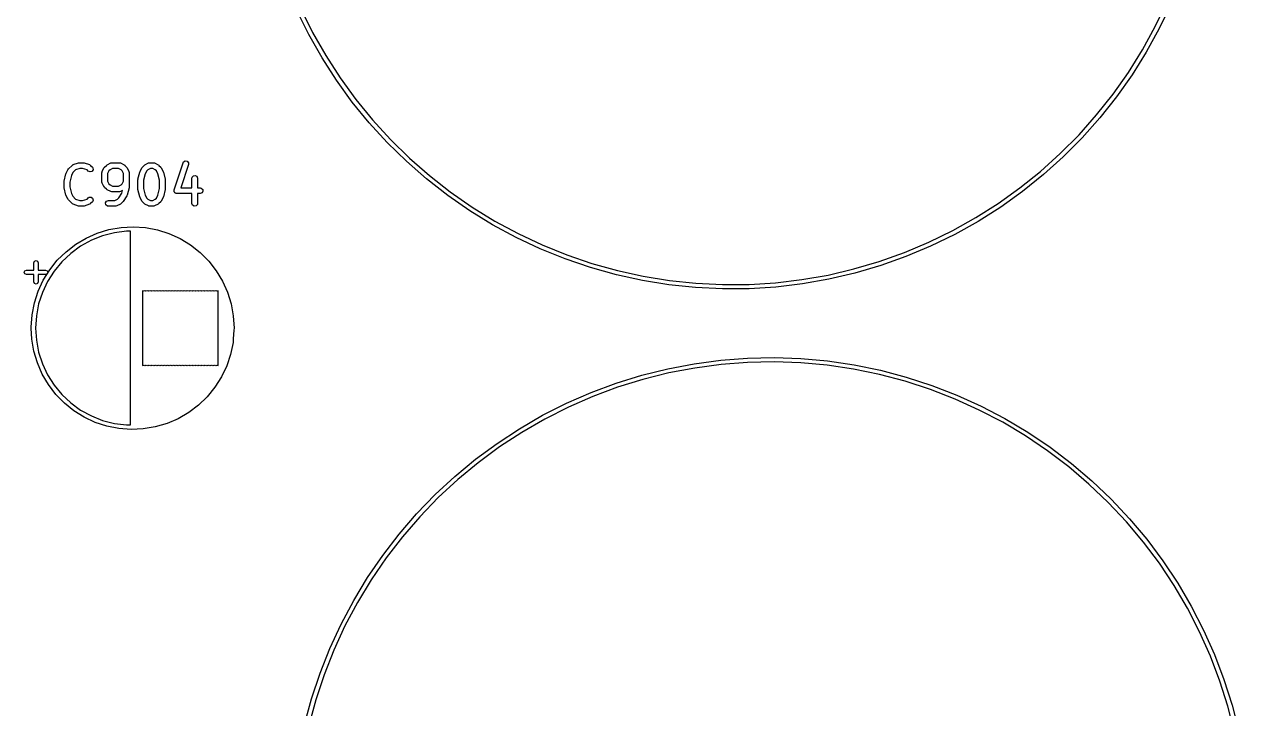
# Model space of a CAD drawing. Extents: x 77.7 to 161.9, y -134 to -51.5.
# Drawn here: x 122.91 to 155.01, y -112.68 to -94.58 of the extents above; entities that cross this region are included whole.
import ezdxf

# ---------------------------------------------------------------- set-up
doc = ezdxf.new("R2010")
doc.units = 0
doc.layers.add('BLACK', color=7, linetype='CONTINUOUS')

msp = doc.modelspace()

# ---------------------------------------------------------------- linework, layer by layer
at = {"layer": 'BLACK', "linetype": 'CONTINUOUS'}
for p, q in [((152.809, -94.6451), (153.113, -94.0122)), ((153.218, -94.059), (152.912, -94.6977)), ((130.431, -94.8547), (130.116, -94.2202)), ((130.221, -94.172), (130.533, -94.8007)), ((152.471, -95.2602), (152.809, -94.6451)), ((152.912, -94.6977), (152.57, -95.3184)), ((130.781, -95.4706), (130.431, -94.8547)), ((130.533, -94.8007), (130.88, -95.4109)), ((152.099, -95.8554), (152.471, -95.2602)), ((152.57, -95.3184), (152.195, -95.9191)), ((131.165, -96.0659), (130.781, -95.4706)), ((130.88, -95.4109), (131.26, -96.0009)), ((151.695, -96.429), (152.099, -95.8554)), ((152.195, -95.9191), (151.787, -96.4979)), ((131.581, -96.639), (131.165, -96.0659)), ((131.26, -96.0009), (131.672, -96.5688)), ((131.672, -96.5688), (132.116, -97.1127)), ((151.259, -96.979), (151.695, -96.429)), ((151.787, -96.4979), (151.347, -97.053)), ((132.029, -97.1879), (131.581, -96.639)), ((132.506, -97.7109), (132.029, -97.1879)), ((132.116, -97.1127), (132.589, -97.631)), ((150.793, -97.5039), (151.259, -96.979)), ((151.347, -97.053), (150.876, -97.5827)), ((150.298, -98.0019), (150.793, -97.5039)), ((150.876, -97.5827), (150.377, -98.0853)), ((133.013, -98.2065), (132.506, -97.7109)), ((132.589, -97.631), (133.091, -98.1221)), ((127.109, -98.247), (127.121, -98.2241)), ((127.121, -98.2241), (127.165, -98.1973)), ((127.165, -98.1973), (127.215, -98.2048)), ((127.215, -98.2048), (127.249, -98.2432)), ((133.545, -98.673), (133.013, -98.2065)), ((133.091, -98.1221), (133.619, -98.5844)), ((149.776, -98.4716), (150.298, -98.0019)), ((150.377, -98.0853), (149.851, -98.5592)), ((123.964, -98.7288), (124.012, -98.5383)), ((124.012, -98.5383), (124.017, -98.5265)), ((124.017, -98.5229), (124.065, -98.4277)), ((124.017, -98.5265), (124.017, -98.5229)), ((124.065, -98.4277), (124.078, -98.4097)), ((124.078, -98.4097), (124.079, -98.4082)), ((124.079, -98.4082), (124.174, -98.313)), ((124.194, -98.5057), (124.155, -98.5827)), ((124.174, -98.313), (124.196, -98.298)), ((124.268, -98.4316), (124.194, -98.5057)), ((124.196, -98.298), (124.2, -98.2976)), ((124.2, -98.2976), (124.204, -98.2948)), ((124.204, -98.2948), (124.346, -98.2472)), ((124.382, -98.3934), (124.268, -98.4316)), ((124.346, -98.2472), (124.369, -98.2439)), ((124.369, -98.2439), (124.37, -98.2434)), ((124.37, -98.2434), (124.465, -98.2434)), ((124.453, -98.3934), (124.382, -98.3934)), ((124.568, -98.4316), (124.453, -98.3934)), ((124.465, -98.2434), (124.487, -98.2473)), ((124.487, -98.2473), (124.489, -98.2472)), ((124.489, -98.2472), (124.632, -98.2948)), ((124.603, -98.4667), (124.568, -98.4316)), ((124.649, -98.4883), (124.603, -98.4667)), ((124.632, -98.2948), (124.655, -98.3073)), ((124.699, -98.4751), (124.649, -98.4883)), ((124.655, -98.3073), (124.657, -98.3111)), ((124.657, -98.3111), (124.661, -98.313)), ((124.661, -98.313), (124.709, -98.3606)), ((124.728, -98.433), (124.699, -98.4751)), ((124.709, -98.3606), (124.724, -98.3819)), ((124.724, -98.3819), (124.728, -98.433)), ((124.962, -98.5089), (124.966, -98.4832)), ((124.962, -98.747), (124.962, -98.5089)), ((124.966, -98.4832), (124.969, -98.4798)), ((124.969, -98.4798), (124.97, -98.4753)), ((124.97, -98.4753), (125.017, -98.3801)), ((125.017, -98.3801), (125.031, -98.3621)), ((125.031, -98.3606), (125.079, -98.313)), ((125.031, -98.3621), (125.031, -98.3606)), ((125.079, -98.313), (125.097, -98.3001)), ((125.097, -98.3001), (125.099, -98.2989)), ((125.099, -98.2989), (125.194, -98.2513)), ((125.146, -98.458), (125.112, -98.5266)), ((125.112, -98.5266), (125.112, -98.7292)), ((125.176, -98.4276), (125.146, -98.458)), ((125.245, -98.3934), (125.176, -98.4276)), ((125.194, -98.2513), (125.219, -98.2439)), ((125.219, -98.2439), (125.223, -98.2449)), ((125.223, -98.2449), (125.227, -98.2434)), ((125.227, -98.2434), (125.418, -98.2434)), ((125.4, -98.3934), (125.245, -98.3934)), ((125.469, -98.4276), (125.4, -98.3934)), ((125.418, -98.2434), (125.443, -98.2479)), ((125.443, -98.2479), (125.447, -98.2508)), ((125.447, -98.2508), (125.451, -98.2513)), ((125.451, -98.2513), (125.547, -98.2989)), ((125.499, -98.458), (125.469, -98.4276)), ((125.533, -98.5266), (125.499, -98.458)), ((125.533, -98.7292), (125.533, -98.5266)), ((125.547, -98.2989), (125.565, -98.3123)), ((125.565, -98.3123), (125.566, -98.313)), ((125.566, -98.313), (125.614, -98.3606)), ((125.614, -98.3606), (125.627, -98.379)), ((125.627, -98.379), (125.628, -98.3801)), ((125.628, -98.3801), (125.675, -98.4753)), ((125.675, -98.4753), (125.683, -98.5003)), ((125.683, -98.5003), (125.682, -98.5046)), ((125.682, -98.5046), (125.683, -98.5089)), ((125.683, -98.5089), (125.683, -98.8898)), ((125.916, -98.6811), (125.964, -98.4907)), ((125.964, -98.4907), (125.969, -98.4788)), ((125.969, -98.4788), (125.97, -98.4753)), ((125.97, -98.4753), (126.017, -98.3801)), ((126.017, -98.3801), (126.031, -98.3621)), ((126.031, -98.3606), (126.079, -98.313)), ((126.031, -98.3621), (126.031, -98.3606)), ((126.108, -98.535), (126.064, -98.7086)), ((126.079, -98.313), (126.097, -98.3001)), ((126.097, -98.3001), (126.099, -98.2989)), ((126.099, -98.2989), (126.194, -98.2513)), ((126.146, -98.458), (126.108, -98.535)), ((126.176, -98.4276), (126.146, -98.458)), ((126.245, -98.3934), (126.176, -98.4276)), ((126.194, -98.2513), (126.219, -98.2439)), ((126.219, -98.2439), (126.223, -98.2449)), ((126.223, -98.2449), (126.227, -98.2434)), ((126.227, -98.2434), (126.323, -98.2434)), ((126.305, -98.3934), (126.245, -98.3934)), ((126.373, -98.4276), (126.305, -98.3934)), ((126.323, -98.2434), (126.348, -98.2479)), ((126.348, -98.2479), (126.352, -98.2508)), ((126.352, -98.2508), (126.356, -98.2513)), ((126.356, -98.2513), (126.451, -98.2989)), ((126.404, -98.458), (126.373, -98.4276)), ((126.442, -98.535), (126.404, -98.458)), ((126.486, -98.7086), (126.442, -98.535)), ((126.451, -98.2989), (126.469, -98.3123)), ((126.469, -98.3123), (126.471, -98.313)), ((126.471, -98.313), (126.518, -98.3606)), ((126.518, -98.3606), (126.531, -98.379)), ((126.531, -98.379), (126.532, -98.3801)), ((126.532, -98.3801), (126.58, -98.4753)), ((126.58, -98.4753), (126.584, -98.4877)), ((126.584, -98.4877), (126.586, -98.4907)), ((126.586, -98.4907), (126.633, -98.6811)), ((126.87, -98.9613), (127.109, -98.247)), ((127.251, -98.2945), (127.046, -98.91)), ((127.249, -98.2432), (127.251, -98.2945)), ((149.229, -98.9114), (149.776, -98.4716)), ((149.851, -98.5592), (149.299, -99.003)), ((123.962, -98.747), (123.964, -98.7322)), ((123.962, -98.8898), (123.962, -98.747)), ((123.964, -98.7322), (123.964, -98.7288)), ((124.155, -98.5827), (124.112, -98.7562)), ((124.112, -98.7562), (124.112, -98.8806)), ((124.112, -98.8806), (124.155, -99.0541)), ((124.963, -98.7512), (124.962, -98.747)), ((124.962, -98.7555), (124.963, -98.7512)), ((124.97, -98.7805), (124.962, -98.7555)), ((125.017, -98.8757), (124.97, -98.7805)), ((125.019, -98.8769), (125.017, -98.8757)), ((125.031, -98.8952), (125.019, -98.8769)), ((125.112, -98.7292), (125.146, -98.7978)), ((125.146, -98.7978), (125.176, -98.8282)), ((125.176, -98.8282), (125.245, -98.8624)), ((125.245, -98.8624), (125.4, -98.8624)), ((125.4, -98.8624), (125.469, -98.8282)), ((125.469, -98.8282), (125.499, -98.7978)), ((125.499, -98.7978), (125.533, -98.7292)), ((125.914, -98.6993), (125.917, -98.6846)), ((125.914, -98.9374), (125.914, -98.6993)), ((125.917, -98.6846), (125.916, -98.6811)), ((126.064, -98.7086), (126.064, -98.9282)), ((126.486, -98.9282), (126.486, -98.7086)), ((126.633, -98.6811), (126.634, -98.6961)), ((126.634, -98.6961), (126.636, -98.6993)), ((126.636, -98.6993), (126.636, -98.9374)), ((127.343, -98.6517), (127.347, -98.6261)), ((127.343, -98.91), (127.343, -98.6517)), ((127.347, -98.6261), (127.38, -98.5868)), ((127.38, -98.5868), (127.431, -98.5779)), ((127.431, -98.5779), (127.475, -98.6035)), ((127.475, -98.6035), (127.493, -98.6517)), ((127.493, -98.6517), (127.493, -98.91)), ((134.104, -99.1091), (133.545, -98.673)), ((133.619, -98.5844), (134.172, -99.0165)), ((123.963, -98.8931), (123.962, -98.8898)), ((123.964, -98.908), (123.963, -98.8931)), ((124.012, -99.0985), (123.964, -98.908)), ((124.014, -99.1014), (124.012, -99.0985)), ((124.017, -99.1138), (124.014, -99.1014)), ((124.065, -99.2091), (124.017, -99.1138)), ((124.155, -99.0541), (124.194, -99.1311)), ((124.194, -99.1311), (124.268, -99.2052)), ((124.568, -99.2052), (124.603, -99.1701)), ((124.603, -99.1701), (124.624, -99.1552)), ((124.624, -99.1552), (124.675, -99.1507)), ((124.675, -99.1507), (124.717, -99.1801)), ((124.717, -99.1801), (124.731, -99.2297)), ((125.079, -98.9428), (125.031, -98.8952)), ((125.08, -98.9435), (125.079, -98.9428)), ((125.099, -98.9569), (125.08, -98.9435)), ((125.194, -99.0045), (125.099, -98.9569)), ((125.198, -99.005), (125.194, -99.0045)), ((125.202, -99.0079), (125.198, -99.005)), ((125.227, -99.0124), (125.202, -99.0079)), ((125.418, -99.0124), (125.227, -99.0124)), ((125.373, -99.2091), (125.407, -99.1754)), ((125.407, -99.1754), (125.491, -99.0495)), ((125.422, -99.0109), (125.418, -99.0124)), ((125.426, -99.0119), (125.422, -99.0109)), ((125.451, -99.0045), (125.426, -99.0119)), ((125.51, -98.9754), (125.451, -99.0045)), ((125.491, -99.0495), (125.51, -98.9754)), ((125.623, -99.1219), (125.528, -99.2647)), ((125.633, -99.0985), (125.623, -99.1215)), ((125.623, -99.1215), (125.623, -99.1219)), ((125.681, -98.908), (125.633, -99.0985)), ((125.683, -98.8898), (125.681, -98.9046)), ((125.681, -98.9046), (125.681, -98.908)), ((125.915, -98.9407), (125.914, -98.9374)), ((125.916, -98.9556), (125.915, -98.9407)), ((125.964, -99.1461), (125.916, -98.9556)), ((125.966, -99.149), (125.964, -99.1461)), ((125.97, -99.1614), (125.966, -99.149)), ((126.017, -99.2567), (125.97, -99.1614)), ((126.064, -98.9282), (126.108, -99.1017)), ((126.108, -99.1017), (126.146, -99.1787)), ((126.146, -99.1787), (126.176, -99.2091)), ((126.373, -99.2091), (126.404, -99.1787)), ((126.404, -99.1787), (126.442, -99.1017)), ((126.442, -99.1017), (126.486, -98.9282)), ((126.58, -99.1614), (126.532, -99.2567)), ((126.586, -99.1461), (126.58, -99.1579)), ((126.58, -99.1579), (126.58, -99.1614)), ((126.633, -98.9556), (126.586, -99.1461)), ((126.636, -98.9374), (126.633, -98.9522)), ((126.633, -98.9522), (126.633, -98.9556)), ((126.868, -98.972), (126.871, -98.9671)), ((126.871, -98.9922), (126.868, -98.972)), ((126.871, -98.9671), (126.87, -98.9613)), ((126.872, -99.0126), (126.871, -98.9922)), ((126.876, -99.0169), (126.872, -99.0126)), ((126.877, -99.0225), (126.876, -99.0169)), ((126.892, -99.0357), (126.877, -99.0225)), ((126.906, -99.051), (126.892, -99.0357)), ((126.912, -99.0518), (126.906, -99.051)), ((126.916, -99.0555), (126.912, -99.0518)), ((126.942, -99.06), (126.916, -99.0555)), ((127.343, -99.06), (126.942, -99.06)), ((127.046, -98.91), (127.343, -98.91)), ((127.343, -99.3184), (127.343, -99.06)), ((127.493, -98.91), (127.561, -98.91)), ((127.561, -99.06), (127.493, -99.06)), ((127.493, -99.06), (127.493, -99.3184)), ((127.561, -98.91), (127.586, -98.9146)), ((127.609, -99.0425), (127.561, -99.06)), ((127.586, -98.9146), (127.626, -98.9475)), ((127.634, -98.9981), (127.609, -99.0425)), ((127.626, -98.9475), (127.634, -98.9981)), ((134.685, -99.5134), (134.104, -99.1091)), ((134.172, -99.0165), (134.748, -99.4171)), ((148.659, -99.32), (149.229, -98.9114)), ((149.299, -99.003), (148.723, -99.4153)), ((124.066, -99.2102), (124.065, -99.2091)), ((124.079, -99.2286), (124.066, -99.2102)), ((124.174, -99.3238), (124.079, -99.2286)), ((124.178, -99.3257), (124.174, -99.3238)), ((124.181, -99.3295), (124.178, -99.3257)), ((124.204, -99.3419), (124.181, -99.3295)), ((124.346, -99.3895), (124.204, -99.3419)), ((124.268, -99.2052), (124.382, -99.2434)), ((124.348, -99.3895), (124.346, -99.3895)), ((124.37, -99.3934), (124.348, -99.3895)), ((124.465, -99.3934), (124.37, -99.3934)), ((124.382, -99.2434), (124.453, -99.2434)), ((124.453, -99.2434), (124.568, -99.2052)), ((124.467, -99.3928), (124.465, -99.3934)), ((124.489, -99.3895), (124.467, -99.3928)), ((124.632, -99.3419), (124.489, -99.3895)), ((124.635, -99.3391), (124.632, -99.3419)), ((124.64, -99.3387), (124.635, -99.3391)), ((124.661, -99.3238), (124.64, -99.3387)), ((124.709, -99.2762), (124.661, -99.3238)), ((124.731, -99.2297), (124.709, -99.2762)), ((125.058, -99.3054), (125.084, -99.2609)), ((125.067, -99.3559), (125.058, -99.3054)), ((125.106, -99.3889), (125.067, -99.3559)), ((125.084, -99.2609), (125.132, -99.2434)), ((125.132, -99.3934), (125.106, -99.3889)), ((125.132, -99.2434), (125.305, -99.2434)), ((125.323, -99.3934), (125.132, -99.3934)), ((125.305, -99.2434), (125.373, -99.2091)), ((125.327, -99.3918), (125.323, -99.3934)), ((125.331, -99.3929), (125.327, -99.3918)), ((125.356, -99.3855), (125.331, -99.3929)), ((125.451, -99.3378), (125.356, -99.3855)), ((125.452, -99.3367), (125.451, -99.3378)), ((125.471, -99.3238), (125.452, -99.3367)), ((125.518, -99.2762), (125.471, -99.3238)), ((125.52, -99.273), (125.518, -99.2762)), ((125.528, -99.2647), (125.52, -99.273)), ((126.019, -99.2578), (126.017, -99.2567)), ((126.031, -99.2762), (126.019, -99.2578)), ((126.079, -99.3238), (126.031, -99.2762)), ((126.08, -99.3245), (126.079, -99.3238)), ((126.099, -99.3378), (126.08, -99.3245)), ((126.194, -99.3855), (126.099, -99.3378)), ((126.176, -99.2091), (126.245, -99.2434)), ((126.198, -99.386), (126.194, -99.3855)), ((126.202, -99.3889), (126.198, -99.386)), ((126.227, -99.3934), (126.202, -99.3889)), ((126.323, -99.3934), (126.227, -99.3934)), ((126.245, -99.2434), (126.305, -99.2434)), ((126.305, -99.2434), (126.373, -99.2091)), ((126.327, -99.3918), (126.323, -99.3934)), ((126.331, -99.3929), (126.327, -99.3918)), ((126.356, -99.3855), (126.331, -99.3929)), ((126.451, -99.3378), (126.356, -99.3855)), ((126.452, -99.3367), (126.451, -99.3378)), ((126.471, -99.3238), (126.452, -99.3367)), ((126.518, -99.2762), (126.471, -99.3238)), ((126.519, -99.2747), (126.518, -99.2762)), ((126.532, -99.2567), (126.519, -99.2747)), ((127.36, -99.3666), (127.343, -99.3184)), ((127.405, -99.3922), (127.36, -99.3666)), ((127.455, -99.3833), (127.405, -99.3922)), ((127.488, -99.344), (127.455, -99.3833)), ((127.493, -99.3184), (127.488, -99.344)), ((135.288, -99.8845), (134.685, -99.5134)), ((134.748, -99.4171), (135.346, -99.7849)), ((148.066, -99.696), (148.659, -99.32)), ((148.723, -99.4153), (148.125, -99.7949)), ((135.346, -99.7849), (135.963, -100.119)), ((147.453, -100.038), (148.066, -99.696)), ((148.125, -99.7949), (147.507, -100.14)), ((124.546, -100.235), (124.841, -100.104)), ((124.841, -100.104), (125.149, -100.01)), ((125.294, -100.096), (124.982, -100.176)), ((125.149, -100.01), (125.467, -99.9538)), ((125.614, -100.056), (125.294, -100.096)), ((125.467, -99.9538), (125.789, -99.936)), ((125.715, -100.056), (125.614, -100.056)), ((125.715, -105.176), (125.715, -100.056)), ((125.789, -99.936), (126.111, -99.9571)), ((126.111, -99.9571), (126.428, -100.017)), ((126.428, -100.017), (126.735, -100.114)), ((126.735, -100.114), (127.029, -100.248)), ((135.912, -100.221), (135.288, -99.8845)), ((135.963, -100.119), (136.599, -100.418)), ((146.823, -100.346), (147.453, -100.038)), ((147.507, -100.14), (146.87, -100.451)), ((124.013, -100.596), (124.269, -100.399)), ((124.4, -100.45), (124.14, -100.64)), ((124.269, -100.399), (124.546, -100.235)), ((124.683, -100.295), (124.4, -100.45)), ((124.982, -100.176), (124.683, -100.295)), ((127.029, -100.248), (127.304, -100.415)), ((127.304, -100.415), (127.558, -100.615)), ((136.552, -100.523), (135.912, -100.221)), ((136.599, -100.418), (137.249, -100.68)), ((146.176, -100.618), (146.823, -100.346)), ((146.87, -100.451), (146.217, -100.725)), ((123.783, -100.823), (124.013, -100.596)), ((124.14, -100.64), (123.905, -100.86)), ((127.558, -100.615), (127.785, -100.844)), ((137.209, -100.788), (136.552, -100.523)), ((137.88, -101.017), (137.209, -100.788)), ((137.249, -100.68), (137.914, -100.907)), ((145.514, -100.854), (146.176, -100.618)), ((146.217, -100.725), (145.55, -100.963)), ((122.91, -101.141), (122.928, -101.099)), ((122.928, -101.099), (122.97, -101.081)), ((122.97, -101.081), (123.16, -101.081)), ((123.16, -100.891), (123.178, -100.849)), ((123.16, -101.081), (123.16, -100.891)), ((123.178, -100.849), (123.22, -100.831)), ((123.22, -100.831), (123.263, -100.849)), ((123.263, -100.849), (123.28, -100.891)), ((123.28, -100.891), (123.28, -101.081)), ((123.28, -101.081), (123.47, -101.081)), ((123.413, -101.35), (123.582, -101.075)), ((123.47, -101.081), (123.513, -101.099)), ((123.513, -101.099), (123.53, -101.141)), ((123.7, -101.108), (123.527, -101.38)), ((123.582, -101.075), (123.783, -100.823)), ((123.905, -100.86), (123.7, -101.108)), ((127.785, -100.844), (127.984, -101.098)), ((127.984, -101.098), (128.15, -101.374)), ((138.562, -101.207), (137.88, -101.017)), ((137.914, -100.907), (138.59, -101.095)), ((138.59, -101.095), (139.275, -101.246)), ((144.158, -101.212), (144.841, -101.052)), ((144.841, -101.052), (145.514, -100.854)), ((145.55, -100.963), (144.87, -101.163)), ((122.928, -101.183), (122.91, -101.141)), ((122.97, -101.201), (122.928, -101.183)), ((123.16, -101.201), (122.97, -101.201)), ((123.16, -101.391), (123.16, -101.201)), ((123.178, -101.433), (123.16, -101.391)), ((123.22, -101.451), (123.178, -101.433)), ((123.263, -101.433), (123.22, -101.451)), ((123.28, -101.391), (123.263, -101.433)), ((123.278, -101.642), (123.413, -101.35)), ((123.47, -101.201), (123.28, -101.201)), ((123.28, -101.201), (123.28, -101.391)), ((123.527, -101.38), (123.39, -101.672)), ((123.513, -101.183), (123.47, -101.201)), ((123.53, -101.141), (123.513, -101.183)), ((128.15, -101.374), (128.282, -101.669)), ((139.254, -101.359), (138.562, -101.207)), ((139.953, -101.472), (139.254, -101.359)), ((139.275, -101.246), (139.968, -101.358)), ((139.968, -101.358), (140.666, -101.432)), ((140.666, -101.432), (141.367, -101.466)), ((142.069, -101.461), (142.77, -101.417)), ((142.77, -101.417), (143.466, -101.334)), ((143.483, -101.448), (142.78, -101.532)), ((143.466, -101.334), (144.158, -101.212)), ((144.181, -101.325), (143.483, -101.448)), ((144.87, -101.163), (144.181, -101.325)), ((123.179, -101.95), (123.278, -101.642)), ((123.39, -101.672), (123.29, -101.978)), ((126.055, -101.636), (126.035, -101.628)), ((126.035, -101.628), (126.035, -103.604)), ((126.075, -101.628), (126.055, -101.636)), ((126.095, -101.636), (126.075, -101.628)), ((126.115, -101.628), (126.095, -101.636)), ((126.135, -101.636), (126.115, -101.628)), ((126.155, -101.628), (126.135, -101.636)), ((126.175, -101.636), (126.155, -101.628)), ((126.195, -101.628), (126.175, -101.636)), ((126.215, -101.636), (126.195, -101.628)), ((126.235, -101.628), (126.215, -101.636)), ((126.255, -101.636), (126.235, -101.628)), ((126.275, -101.628), (126.255, -101.636)), ((126.295, -101.636), (126.275, -101.628)), ((126.315, -101.628), (126.295, -101.636)), ((126.335, -101.636), (126.315, -101.628)), ((126.355, -101.628), (126.335, -101.636)), ((126.375, -101.636), (126.355, -101.628)), ((126.395, -101.628), (126.375, -101.636)), ((126.415, -101.636), (126.395, -101.628)), ((126.435, -101.628), (126.415, -101.636)), ((126.455, -101.636), (126.435, -101.628)), ((126.475, -101.628), (126.455, -101.636)), ((126.496, -101.636), (126.475, -101.628)), ((126.516, -101.628), (126.496, -101.636)), ((126.536, -101.636), (126.516, -101.628)), ((126.556, -101.628), (126.536, -101.636)), ((126.576, -101.636), (126.556, -101.628)), ((126.596, -101.628), (126.576, -101.636)), ((126.616, -101.636), (126.596, -101.628)), ((126.636, -101.628), (126.616, -101.636)), ((126.656, -101.636), (126.636, -101.628)), ((126.676, -101.628), (126.656, -101.636)), ((126.696, -101.636), (126.676, -101.628)), ((126.716, -101.628), (126.696, -101.636)), ((126.736, -101.636), (126.716, -101.628)), ((126.756, -101.628), (126.736, -101.636)), ((126.776, -101.636), (126.756, -101.628)), ((126.796, -101.628), (126.776, -101.636)), ((126.816, -101.636), (126.796, -101.628)), ((126.836, -101.628), (126.816, -101.636)), ((126.856, -101.636), (126.836, -101.628)), ((126.876, -101.628), (126.856, -101.636)), ((126.896, -101.636), (126.876, -101.628)), ((126.916, -101.628), (126.896, -101.636)), ((126.936, -101.636), (126.916, -101.628)), ((126.956, -101.628), (126.936, -101.636)), ((126.976, -101.636), (126.956, -101.628)), ((126.996, -101.628), (126.976, -101.636)), ((127.016, -101.636), (126.996, -101.628)), ((127.036, -101.628), (127.016, -101.636)), ((127.056, -101.636), (127.036, -101.628)), ((127.076, -101.628), (127.056, -101.636)), ((127.096, -101.636), (127.076, -101.628)), ((127.116, -101.628), (127.096, -101.636)), ((127.136, -101.636), (127.116, -101.628)), ((127.156, -101.628), (127.136, -101.636)), ((127.176, -101.636), (127.156, -101.628)), ((127.196, -101.628), (127.176, -101.636)), ((127.216, -101.636), (127.196, -101.628)), ((127.236, -101.628), (127.216, -101.636)), ((127.256, -101.636), (127.236, -101.628)), ((127.276, -101.628), (127.256, -101.636)), ((127.296, -101.636), (127.276, -101.628)), ((127.316, -101.628), (127.296, -101.636)), ((127.336, -101.636), (127.316, -101.628)), ((127.356, -101.628), (127.336, -101.636)), ((127.376, -101.636), (127.356, -101.628)), ((127.396, -101.628), (127.376, -101.636)), ((127.416, -101.636), (127.396, -101.628)), ((127.436, -101.628), (127.416, -101.636)), ((127.456, -101.636), (127.436, -101.628)), ((127.476, -101.628), (127.456, -101.636)), ((127.496, -101.636), (127.476, -101.628)), ((127.516, -101.628), (127.496, -101.636)), ((127.536, -101.636), (127.516, -101.628)), ((127.556, -101.628), (127.536, -101.636)), ((127.576, -101.636), (127.556, -101.628)), ((127.596, -101.628), (127.576, -101.636)), ((127.616, -101.636), (127.596, -101.628)), ((127.636, -101.628), (127.616, -101.636)), ((127.656, -101.636), (127.636, -101.628)), ((127.676, -101.628), (127.656, -101.636)), ((127.696, -101.636), (127.676, -101.628)), ((127.716, -101.628), (127.696, -101.636)), ((127.736, -101.636), (127.716, -101.628)), ((127.756, -101.628), (127.736, -101.636)), ((127.776, -101.636), (127.756, -101.628)), ((127.796, -101.628), (127.776, -101.636)), ((127.816, -101.636), (127.796, -101.628)), ((127.836, -101.628), (127.816, -101.636)), ((127.856, -101.636), (127.836, -101.628)), ((127.876, -101.628), (127.856, -101.636)), ((127.896, -101.636), (127.876, -101.628)), ((127.916, -101.628), (127.896, -101.636)), ((127.936, -101.636), (127.916, -101.628)), ((127.956, -101.628), (127.936, -101.636)), ((127.976, -101.636), (127.956, -101.628)), ((127.996, -101.628), (127.976, -101.636)), ((128.016, -101.636), (127.996, -101.628)), ((128.036, -101.628), (128.016, -101.636)), ((128.036, -103.604), (128.036, -101.628)), ((128.282, -101.669), (128.378, -101.977)), ((140.657, -101.546), (139.953, -101.472)), ((141.365, -101.581), (140.657, -101.546)), ((142.073, -101.576), (141.365, -101.581)), ((141.367, -101.466), (142.069, -101.461)), ((142.78, -101.532), (142.073, -101.576)), ((123.118, -102.266), (123.179, -101.95)), ((123.29, -101.978), (123.23, -102.295)), ((128.378, -101.977), (128.435, -102.294)), ((123.095, -102.588), (123.118, -102.266)), ((123.23, -102.295), (123.21, -102.616)), ((128.435, -102.294), (128.455, -102.616)), ((123.096, -102.616), (123.095, -102.588)), ((123.111, -102.91), (123.096, -102.616)), ((123.21, -102.616), (123.23, -102.937)), ((128.454, -102.672), (128.436, -102.898)), ((128.455, -102.616), (128.454, -102.672)), ((123.166, -103.228), (123.111, -102.91)), ((123.23, -102.937), (123.29, -103.254)), ((128.428, -102.994), (128.364, -103.31)), ((128.436, -102.9), (128.428, -102.994)), ((128.436, -102.898), (128.436, -102.9)), ((128.436, -102.9), (128.436, -102.9)), ((123.258, -103.537), (123.166, -103.228)), ((123.29, -103.254), (123.39, -103.56)), ((128.364, -103.31), (128.262, -103.616)), ((123.387, -103.833), (123.258, -103.537)), ((123.39, -103.56), (123.527, -103.852)), ((126.035, -103.604), (126.055, -103.596)), ((126.055, -103.596), (126.075, -103.604)), ((126.075, -103.604), (126.095, -103.596)), ((126.095, -103.596), (126.115, -103.604)), ((126.115, -103.604), (126.135, -103.596)), ((126.135, -103.596), (126.155, -103.604)), ((126.155, -103.604), (126.175, -103.596)), ((126.175, -103.596), (126.195, -103.604)), ((126.195, -103.604), (126.215, -103.596)), ((126.215, -103.596), (126.235, -103.604)), ((126.235, -103.604), (126.255, -103.596)), ((126.255, -103.596), (126.275, -103.604)), ((126.275, -103.604), (126.295, -103.596)), ((126.295, -103.596), (126.315, -103.604)), ((126.315, -103.604), (126.335, -103.596)), ((126.335, -103.596), (126.355, -103.604)), ((126.355, -103.604), (126.375, -103.596)), ((126.375, -103.596), (126.395, -103.604)), ((126.395, -103.604), (126.415, -103.596)), ((126.415, -103.596), (126.435, -103.604)), ((126.435, -103.604), (126.455, -103.596)), ((126.455, -103.596), (126.475, -103.604)), ((126.475, -103.604), (126.496, -103.596)), ((126.496, -103.596), (126.516, -103.604)), ((126.516, -103.604), (126.536, -103.596)), ((126.536, -103.596), (126.556, -103.604)), ((126.556, -103.604), (126.576, -103.596)), ((126.576, -103.596), (126.596, -103.604)), ((126.596, -103.604), (126.616, -103.596)), ((126.616, -103.596), (126.636, -103.604)), ((126.636, -103.604), (126.656, -103.596)), ((126.656, -103.596), (126.676, -103.604)), ((126.676, -103.604), (126.696, -103.596)), ((126.696, -103.596), (126.716, -103.604)), ((126.716, -103.604), (126.736, -103.596)), ((126.736, -103.596), (126.756, -103.604)), ((126.756, -103.604), (126.776, -103.596)), ((126.776, -103.596), (126.796, -103.604)), ((126.796, -103.604), (126.816, -103.596)), ((126.816, -103.596), (126.836, -103.604)), ((126.836, -103.604), (126.856, -103.596)), ((126.856, -103.596), (126.876, -103.604)), ((126.876, -103.604), (126.896, -103.596)), ((126.896, -103.596), (126.916, -103.604)), ((126.916, -103.604), (126.936, -103.596)), ((126.936, -103.596), (126.956, -103.604)), ((126.956, -103.604), (126.976, -103.596)), ((126.976, -103.596), (126.996, -103.604)), ((126.996, -103.604), (127.016, -103.596)), ((127.016, -103.596), (127.036, -103.604)), ((127.036, -103.604), (127.056, -103.596)), ((127.056, -103.596), (127.076, -103.604)), ((127.076, -103.604), (127.096, -103.596)), ((127.096, -103.596), (127.116, -103.604)), ((127.116, -103.604), (127.136, -103.596)), ((127.136, -103.596), (127.156, -103.604)), ((127.156, -103.604), (127.176, -103.596)), ((127.176, -103.596), (127.196, -103.604)), ((127.196, -103.604), (127.216, -103.596)), ((127.216, -103.596), (127.236, -103.604)), ((127.236, -103.604), (127.256, -103.596)), ((127.256, -103.596), (127.276, -103.604)), ((127.276, -103.604), (127.296, -103.596)), ((127.296, -103.596), (127.316, -103.604)), ((127.316, -103.604), (127.336, -103.596)), ((127.336, -103.596), (127.356, -103.604)), ((127.356, -103.604), (127.376, -103.596)), ((127.376, -103.596), (127.396, -103.604)), ((127.396, -103.604), (127.416, -103.596)), ((127.416, -103.596), (127.436, -103.604)), ((127.436, -103.604), (127.456, -103.596)), ((127.456, -103.596), (127.476, -103.604)), ((127.476, -103.604), (127.496, -103.596)), ((127.496, -103.596), (127.516, -103.604)), ((127.516, -103.604), (127.536, -103.596)), ((127.536, -103.596), (127.556, -103.604)), ((127.556, -103.604), (127.576, -103.596)), ((127.576, -103.596), (127.596, -103.604)), ((127.596, -103.604), (127.616, -103.596)), ((127.616, -103.596), (127.636, -103.604)), ((127.636, -103.604), (127.656, -103.596)), ((127.656, -103.596), (127.676, -103.604)), ((127.676, -103.604), (127.696, -103.596)), ((127.696, -103.596), (127.716, -103.604)), ((127.716, -103.604), (127.736, -103.596)), ((127.736, -103.596), (127.756, -103.604)), ((127.756, -103.604), (127.776, -103.596)), ((127.776, -103.596), (127.796, -103.604)), ((127.796, -103.604), (127.816, -103.596)), ((127.816, -103.596), (127.836, -103.604)), ((127.836, -103.604), (127.856, -103.596)), ((127.856, -103.596), (127.876, -103.604)), ((127.876, -103.604), (127.896, -103.596)), ((127.896, -103.596), (127.916, -103.604)), ((127.916, -103.604), (127.936, -103.596)), ((127.936, -103.596), (127.956, -103.604)), ((127.956, -103.604), (127.976, -103.596)), ((127.976, -103.596), (127.996, -103.604)), ((127.996, -103.604), (128.016, -103.596)), ((128.016, -103.596), (128.036, -103.604)), ((128.262, -103.616), (128.123, -103.907)), ((139.235, -103.861), (139.923, -103.69)), ((139.923, -103.69), (140.618, -103.557)), ((140.637, -103.671), (139.947, -103.802)), ((140.618, -103.557), (141.321, -103.464)), ((141.333, -103.578), (140.637, -103.671)), ((141.321, -103.464), (142.027, -103.409)), ((142.032, -103.524), (141.333, -103.578)), ((142.027, -103.409), (142.735, -103.395)), ((142.734, -103.51), (142.032, -103.524)), ((143.436, -103.534), (142.734, -103.51)), ((142.735, -103.395), (143.443, -103.419)), ((144.135, -103.598), (143.436, -103.534)), ((143.443, -103.419), (144.148, -103.483)), ((144.829, -103.7), (144.135, -103.598)), ((144.148, -103.483), (144.849, -103.587)), ((144.849, -103.587), (145.543, -103.729)), ((123.55, -104.111), (123.387, -103.833)), ((123.527, -103.852), (123.7, -104.124)), ((128.123, -103.907), (127.951, -104.18)), ((138.559, -104.071), (139.235, -103.861)), ((139.266, -103.972), (138.596, -104.18)), ((139.947, -103.802), (139.266, -103.972)), ((145.516, -103.841), (144.829, -103.7)), ((146.195, -104.021), (145.516, -103.841)), ((145.543, -103.729), (146.228, -103.91)), ((146.228, -103.91), (146.901, -104.129)), ((123.746, -104.367), (123.55, -104.111)), ((123.7, -104.124), (123.905, -104.372)), ((127.951, -104.18), (127.748, -104.43)), ((137.246, -104.601), (137.895, -104.318)), ((137.895, -104.318), (138.559, -104.071)), ((138.596, -104.18), (137.938, -104.424)), ((146.863, -104.238), (146.195, -104.021)), ((147.517, -104.491), (146.863, -104.238)), ((146.901, -104.129), (147.562, -104.385)), ((123.971, -104.598), (123.746, -104.367)), ((123.905, -104.372), (124.14, -104.592)), ((124.222, -104.801), (123.971, -104.598)), ((124.14, -104.592), (124.4, -104.782)), ((127.515, -104.654), (127.258, -104.848)), ((127.748, -104.43), (127.515, -104.654)), ((136.614, -104.921), (137.246, -104.601)), ((137.938, -104.424), (137.295, -104.705)), ((148.156, -104.781), (147.517, -104.491)), ((147.562, -104.385), (148.207, -104.678)), ((124.496, -104.971), (124.222, -104.801)), ((124.4, -104.782), (124.683, -104.937)), ((124.788, -105.108), (124.496, -104.971)), ((124.683, -104.937), (124.982, -105.056)), ((127.258, -104.848), (126.979, -105.01)), ((136, -105.275), (136.614, -104.921)), ((137.295, -104.705), (136.668, -105.022)), ((148.778, -105.106), (148.156, -104.781)), ((148.207, -104.678), (148.834, -105.006)), ((125.095, -105.208), (124.788, -105.108)), ((124.982, -105.056), (125.294, -105.136)), ((125.411, -105.271), (125.095, -105.208)), ((125.294, -105.136), (125.614, -105.176)), ((125.733, -105.296), (125.411, -105.271)), ((125.614, -105.176), (125.715, -105.176)), ((126.055, -105.281), (125.733, -105.296)), ((126.373, -105.228), (126.055, -105.281)), ((126.683, -105.138), (126.373, -105.228)), ((126.979, -105.01), (126.683, -105.138)), ((135.408, -105.663), (136, -105.275)), ((136.668, -105.022), (136.061, -105.373)), ((149.381, -105.466), (148.778, -105.106)), ((148.834, -105.006), (149.443, -105.369)), ((136.061, -105.373), (135.473, -105.757)), ((149.963, -105.858), (149.381, -105.466)), ((149.443, -105.369), (150.03, -105.765)), ((134.837, -106.083), (135.408, -105.663)), ((135.473, -105.757), (134.908, -106.174)), ((150.522, -106.283), (149.963, -105.858)), ((150.03, -105.765), (150.594, -106.193)), ((134.292, -106.535), (134.837, -106.083)), ((134.908, -106.174), (134.368, -106.621)), ((150.594, -106.193), (151.134, -106.652)), ((133.772, -107.016), (134.292, -106.535)), ((151.057, -106.738), (150.522, -106.283)), ((134.368, -106.621), (133.853, -107.098)), ((151.565, -107.222), (151.057, -106.738)), ((151.134, -106.652), (151.646, -107.141)), ((133.28, -107.525), (133.772, -107.016)), ((133.853, -107.098), (133.365, -107.603)), ((152.045, -107.733), (151.565, -107.222)), ((151.646, -107.141), (152.131, -107.657)), ((132.817, -108.061), (133.28, -107.525)), ((133.365, -107.603), (132.906, -108.134)), ((152.496, -108.271), (152.045, -107.733)), ((152.131, -107.657), (152.587, -108.199)), ((132.385, -108.623), (132.817, -108.061)), ((132.906, -108.134), (132.478, -108.69)), ((152.917, -108.833), (152.496, -108.271)), ((152.587, -108.199), (153.011, -108.767)), ((131.985, -109.207), (132.385, -108.623)), ((132.478, -108.69), (132.082, -109.269)), ((153.305, -109.418), (152.917, -108.833)), ((153.011, -108.767), (153.403, -109.357)), ((131.618, -109.813), (131.985, -109.207)), ((132.082, -109.269), (131.718, -109.87)), ((153.66, -110.023), (153.305, -109.418)), ((153.403, -109.357), (153.761, -109.968)), ((131.285, -110.438), (131.618, -109.813)), ((131.718, -109.87), (131.388, -110.489)), ((153.981, -110.647), (153.66, -110.023)), ((153.761, -109.968), (154.085, -110.598)), ((130.988, -111.081), (131.285, -110.438)), ((131.388, -110.489), (131.094, -111.127)), ((154.267, -111.288), (153.981, -110.647)), ((154.085, -110.598), (154.373, -111.245)), ((130.728, -111.74), (130.988, -111.081)), ((131.094, -111.127), (130.836, -111.779)), ((154.516, -111.945), (154.267, -111.288)), ((154.373, -111.245), (154.625, -111.907)), ((130.504, -112.412), (130.728, -111.74)), ((130.836, -111.779), (130.614, -112.445)), ((154.728, -112.614), (154.516, -111.945)), ((154.625, -111.907), (154.839, -112.582)), ((130.318, -113.096), (130.504, -112.412)), ((130.614, -112.445), (130.43, -113.123)), ((154.903, -113.293), (154.728, -112.614)), ((154.839, -112.582), (155.015, -113.268))]:
    msp.add_line(p, q, dxfattribs=at)

doc.saveas('drawing.dxf')
